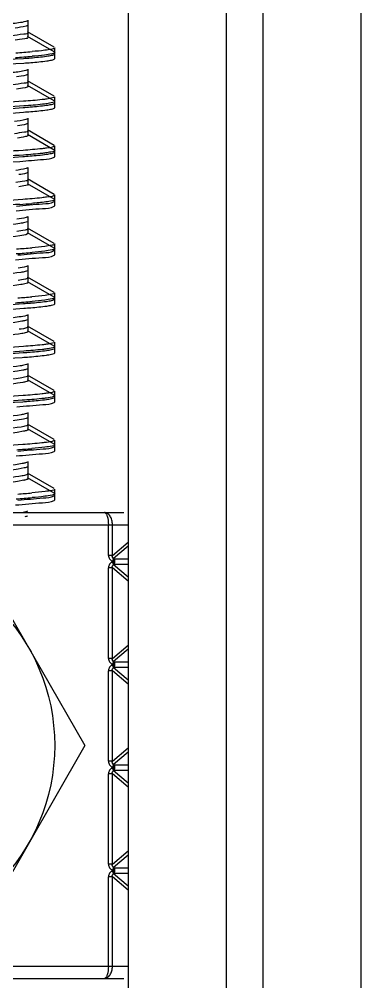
# Model space of a CAD drawing. Extents: x 27938 to 1507990, y 110129 to 923079.
# Drawn here: x 640939.8 to 641105.9, y 383020.9 to 383488.3 of the extents above; entities that cross this region are included whole.
import ezdxf

# ---------------------------------------------------------------- set-up
doc = ezdxf.new("R2010")
doc.units = 0
doc.header["$LTSCALE"] = 1000
doc.header["$MEASUREMENT"] = 0

msp = doc.modelspace()

# ---------------------------------------------------------------- linework, layer by layer
at = {"linetype": 'Continuous'}
for p, q in [((640992.75, 383675.04), (640992.75, 378934.02)), ((641040.37, 383675.04), (641040.37, 378934.02)), ((641058.23, 383675.04), (641058.23, 378934.02)), ((641105.86, 383675.04), (641105.86, 378934.02)), ((640944.14, 383481.92), (640944.14, 383487.87)), ((640944.14, 383479.64), (640944.14, 383485.59)), ((640956.8, 383474.74), (640943.88, 383482.22)), ((640956.8, 383472.46), (640943.88, 383479.94)), ((640956.8, 383471.24), (640957.03, 383471.5)), ((640957.03, 383471.5), (640957.03, 383474.48)), ((640957.03, 383471.5), (640957.03, 383474.48)), ((640957.03, 383469.22), (640957.03, 383472.2)), ((640957.03, 383469.22), (640957.03, 383472.2)), ((640956.8, 383468.96), (640957.03, 383469.22)), ((640944.14, 383458.11), (640944.14, 383464.06)), ((640944.14, 383455.83), (640944.14, 383461.78)), ((640956.8, 383450.92), (640943.88, 383458.41)), ((640956.8, 383448.65), (640943.88, 383456.13)), ((640956.8, 383447.43), (640957.03, 383447.69)), ((640957.03, 383447.69), (640957.03, 383450.66)), ((640957.03, 383447.69), (640957.03, 383450.66)), ((640957.03, 383445.41), (640957.03, 383448.39)), ((640957.03, 383445.41), (640957.03, 383448.39)), ((640956.8, 383445.15), (640957.03, 383445.41)), ((640944.14, 383434.29), (640944.14, 383440.25)), ((640956.8, 383427.11), (640943.88, 383434.59)), ((640944.14, 383432.01), (640944.14, 383437.97)), ((640956.8, 383424.83), (640943.88, 383432.32)), ((640957.03, 383423.87), (640957.03, 383426.85)), ((640957.03, 383423.87), (640957.03, 383426.85)), ((640957.03, 383421.6), (640957.03, 383424.57)), ((640957.03, 383421.6), (640957.03, 383424.57)), ((640956.8, 383423.61), (640957.03, 383423.87)), ((640956.8, 383421.33), (640957.03, 383421.6)), ((640944.14, 383410.48), (640944.14, 383416.43)), ((640956.8, 383403.3), (640943.88, 383410.78)), ((640944.14, 383408.2), (640944.14, 383414.15)), ((640956.8, 383401.02), (640943.88, 383408.5)), ((640957.03, 383400.06), (640957.03, 383403.04)), ((640957.03, 383397.78), (640957.03, 383400.76)), ((640957.03, 383397.78), (640957.03, 383400.76)), ((640956.8, 383399.8), (640957.03, 383400.06)), ((640956.8, 383397.52), (640957.03, 383397.78)), ((640944.14, 383386.67), (640944.14, 383392.62)), ((640956.8, 383379.49), (640943.88, 383386.97)), ((640944.14, 383384.39), (640944.14, 383390.34)), ((640956.8, 383377.21), (640943.88, 383384.69)), ((640957.03, 383376.25), (640957.03, 383379.23)), ((640956.8, 383375.99), (640957.03, 383376.25)), ((640956.8, 383373.71), (640957.03, 383373.97)), ((640957.03, 383373.97), (640957.03, 383376.95)), ((640957.03, 383373.97), (640957.03, 383376.95)), ((640944.14, 383362.85), (640944.14, 383368.81)), ((640944.14, 383360.58), (640944.14, 383366.53)), ((640956.8, 383355.67), (640943.88, 383363.16)), ((640956.8, 383353.39), (640943.88, 383360.88)), ((640957.03, 383352.44), (640957.03, 383355.41)), ((640957.03, 383352.44), (640957.03, 383355.41)), ((640956.8, 383352.18), (640957.03, 383352.44)), ((640956.8, 383349.9), (640957.03, 383350.16)), ((640957.03, 383350.16), (640957.03, 383353.13)), ((640957.03, 383350.16), (640957.03, 383353.13)), ((640944.14, 383339.04), (640944.14, 383344.99)), ((640944.14, 383336.76), (640944.14, 383342.72)), ((640956.8, 383331.86), (640943.88, 383339.34)), ((640956.8, 383329.58), (640943.88, 383337.06)), ((640957.03, 383328.62), (640957.03, 383331.6)), ((640957.03, 383328.62), (640957.03, 383331.6)), ((640956.8, 383328.36), (640957.03, 383328.62)), ((640956.8, 383326.08), (640957.03, 383326.34)), ((640957.03, 383326.34), (640957.03, 383329.32)), ((640957.03, 383326.34), (640957.03, 383329.32)), ((640944.14, 383315.23), (640944.14, 383321.18)), ((640944.14, 383312.95), (640944.14, 383318.9)), ((640956.8, 383308.05), (640943.88, 383315.53)), ((640956.8, 383305.77), (640943.88, 383313.25)), ((640957.03, 383304.81), (640957.03, 383307.79)), ((640957.03, 383304.81), (640957.03, 383307.79)), ((640956.8, 383304.55), (640957.03, 383304.81)), ((640957.03, 383302.53), (640957.03, 383305.51)), ((640957.03, 383302.53), (640957.03, 383305.51)), ((640956.8, 383302.27), (640957.03, 383302.53)), ((640944.14, 383291.42), (640944.14, 383297.37)), ((640944.14, 383289.14), (640944.14, 383295.09)), ((640956.8, 383284.24), (640943.88, 383291.72)), ((640956.8, 383281.96), (640943.88, 383289.44)), ((640957.03, 383281), (640957.03, 383283.97)), ((640957.03, 383281), (640957.03, 383283.97)), ((640956.8, 383280.74), (640957.03, 383281)), ((640957.03, 383278.72), (640957.03, 383281.7)), ((640957.03, 383278.72), (640957.03, 383281.7)), ((640956.8, 383278.46), (640957.03, 383278.72)), ((640944.14, 383267.6), (640944.14, 383273.56)), ((640944.14, 383265.32), (640944.14, 383271.28)), ((640956.8, 383260.42), (640943.88, 383267.9)), ((640956.8, 383258.14), (640943.88, 383265.63)), ((640956.8, 383256.92), (640957.03, 383257.18)), ((640957.03, 383257.18), (640957.03, 383260.16)), ((640957.03, 383257.18), (640957.03, 383260.16)), ((640957.03, 383254.91), (640957.03, 383257.88)), ((640957.03, 383254.91), (640957.03, 383257.88)), ((640956.8, 383254.65), (640957.03, 383254.91)), ((640732.9, 383248.79), (640990.66, 383248.79)), ((640730.81, 383242.84), (640992.75, 383242.84)), ((640983.14, 383227.99), (640983.14, 383242.84)), ((640985.12, 383227.99), (640985.12, 383242.84)), ((640985.12, 383227.99), (640992.75, 383234.47)), ((640992.75, 383232.45), (640985.67, 383226.44)), ((640916.77, 383230.93), (640971.77, 383135.68)), ((640985.12, 383227.99), (640983.14, 383227.99)), ((640985.67, 383226.44), (640985.08, 383225.17)), ((640985.49, 383224.98), (640985.08, 383225.17)), ((640985.08, 383224.78), (640985.49, 383224.98)), ((640985.67, 383223.52), (640985.08, 383224.78)), ((640985.49, 383224.98), (640986.09, 383226.24)), ((640985.49, 383224.98), (640986.09, 383223.71)), ((640986.09, 383226.24), (640985.67, 383226.44)), ((640985.67, 383223.52), (640986.09, 383223.71)), ((640985.67, 383223.52), (640992.75, 383217.5)), ((640986.09, 383226.24), (640992.75, 383226.24)), ((640986.09, 383223.71), (640992.75, 383223.71)), ((640985.12, 383221.97), (640983.14, 383221.97)), ((640983.14, 383177.98), (640983.14, 383221.97)), ((640985.12, 383177.98), (640985.12, 383221.97)), ((640992.75, 383215.49), (640985.12, 383221.97)), ((640985.12, 383177.98), (640992.75, 383184.46)), ((640992.75, 383182.44), (640985.67, 383176.43)), ((640985.12, 383177.98), (640983.14, 383177.98)), ((640985.67, 383176.43), (640985.08, 383175.17)), ((640986.09, 383176.23), (640985.67, 383176.43)), ((640985.12, 383171.96), (640983.14, 383171.96)), ((640983.14, 383127.98), (640983.14, 383171.96)), ((640985.49, 383174.97), (640985.08, 383175.17)), ((640985.08, 383174.77), (640985.49, 383174.97)), ((640985.67, 383173.51), (640985.08, 383174.77)), ((640985.12, 383127.98), (640985.12, 383171.96)), ((640992.75, 383165.48), (640985.12, 383171.96)), ((640985.49, 383174.97), (640986.09, 383176.23)), ((640985.49, 383174.97), (640986.09, 383173.71)), ((640985.67, 383173.51), (640986.09, 383173.71)), ((640985.67, 383173.51), (640992.75, 383167.5)), ((640986.09, 383176.23), (640992.75, 383176.23)), ((640986.09, 383173.71), (640992.75, 383173.71)), ((640971.77, 383135.68), (640916.77, 383040.43)), ((640985.12, 383127.98), (640992.75, 383134.45)), ((640992.75, 383132.43), (640985.67, 383126.42)), ((640985.12, 383127.98), (640983.14, 383127.98)), ((640985.67, 383126.42), (640985.08, 383125.16)), ((640985.49, 383124.96), (640985.08, 383125.16)), ((640985.08, 383124.77), (640985.49, 383124.96)), ((640985.49, 383124.96), (640986.09, 383126.23)), ((640985.49, 383124.96), (640986.09, 383123.7)), ((640986.09, 383126.23), (640985.67, 383126.42)), ((640986.09, 383126.23), (640992.75, 383126.23)), ((640985.12, 383121.95), (640983.14, 383121.95)), ((640983.14, 383077.97), (640983.14, 383121.95)), ((640985.67, 383123.5), (640985.08, 383124.77)), ((640985.12, 383077.97), (640985.12, 383121.95)), ((640992.75, 383115.47), (640985.12, 383121.95)), ((640985.67, 383123.5), (640986.09, 383123.7)), ((640985.67, 383123.5), (640992.75, 383117.49)), ((640986.09, 383123.7), (640992.75, 383123.7)), ((640985.12, 383077.97), (640992.75, 383084.44)), ((640992.75, 383082.43), (640985.67, 383076.42)), ((640985.12, 383077.97), (640983.14, 383077.97)), ((640985.67, 383076.42), (640985.08, 383075.15)), ((640985.49, 383074.96), (640985.08, 383075.15)), ((640985.08, 383074.76), (640985.49, 383074.96)), ((640985.67, 383073.5), (640985.08, 383074.76)), ((640985.49, 383074.96), (640986.09, 383076.22)), ((640985.49, 383074.96), (640986.09, 383073.69)), ((640986.09, 383076.22), (640985.67, 383076.42)), ((640985.67, 383073.5), (640986.09, 383073.69)), ((640986.09, 383076.22), (640992.75, 383076.22)), ((640986.09, 383073.69), (640992.75, 383073.69)), ((640985.12, 383071.94), (640983.14, 383071.94)), ((640983.14, 383028.52), (640983.14, 383071.94)), ((640985.12, 383028.52), (640985.12, 383071.94)), ((640992.75, 383065.46), (640985.12, 383071.94)), ((640985.67, 383073.5), (640992.75, 383067.48)), ((640730.81, 383028.52), (640992.75, 383028.52)), ((640732.9, 383022.57), (640990.66, 383022.57))]:
    msp.add_line(p, q, dxfattribs=at)
msp.add_circle((640861.78, 383135.68), 95.25, dxfattribs=at)
for centre, radius, start, end in [((640910.44, 383896.34), 425.19, 273.7335, 274.8002), ((640910.18, 383897.36), 428.51, 273.7127, 274.7998), ((640912.99, 383790.58), 393.05, 273.9462, 274.8034), ((640910.87, 383795.7), 419.79, 273.7678, 274.801), ((640910.59, 383796.91), 423.29, 273.7455, 274.8005), ((640910.2, 383778.14), 428.35, 273.7137, 274.7998), ((640911.8, 383760.16), 408.03, 273.8422, 274.8038), ((640911.03, 383696.18), 417.79, 273.7805, 274.8013), ((640937.88, 383284.78), 20.74, 281.4024, 282.1895), ((640910.61, 383677.68), 423.12, 273.7466, 274.8005), ((640911.69, 383666.24), 409.36, 273.8319, 274.8049)]:
    msp.add_arc(centre, radius, start, end, dxfattribs=at)
for points, knots in [([(640943.88, 383487.57), (640943.59, 383487.4), (640941, 383486.66), (640938.36, 383486.42), (640936.06, 383486.18)], [0, 0, 0, 0, 0.126652, 1, 1, 1, 1]), ([(640943.88, 383485.29), (640943.64, 383485.15), (640941.64, 383484.52), (640939.57, 383484.31), (640937.79, 383484.09)], [0, 0, 0, 0, 0.133308, 1, 1, 1, 1]), ([(640944.14, 383481.92), (640944.14, 383481.18), (640940, 383481.04), (640938.08, 383480.44), (640936.06, 383480.22)], [0, 0, 0, 0, 0.266577, 1, 1, 1, 1]), ([(640944.14, 383479.64), (640944.14, 383479.05), (640940.93, 383478.78), (640939.38, 383478.33), (640937.79, 383478.14)], [0, 0, 0, 0, 0.269457, 1, 1, 1, 1]), ([(640957.03, 383472.2), (640957.03, 383471.74), (640954.6, 383471.47), (640953.38, 383471.14), (640952.16, 383470.98)], [0, 0, 0, 0, 0.270622, 1, 1, 1, 1]), ([(640957.03, 383474.48), (640957.03, 383474.02), (640954.62, 383473.75), (640953.41, 383473.42), (640952.2, 383473.26)], [0, 0, 0, 0, 0.270741, 1, 1, 1, 1]), ([(640953.14, 383470.41), (640953.94, 383470.53), (640955.16, 383470.74), (640956.41, 383471.02), (640956.8, 383471.24)], [0, 0, 0, 0, 0.643373, 1, 1, 1, 1]), ([(640781.66, 383461.76), (640793.13, 383462.6), (640846.51, 383465.21), (640899.98, 383466.26), (640941.81, 383469.33)], [0, 0, 0, 0, 0.215151, 1, 1, 1, 1]), ([(640782.08, 383459.51), (640793.61, 383460.35), (640846.92, 383462.94), (640900.31, 383463.99), (640942.01, 383467.06)], [0, 0, 0, 0, 0.216514, 1, 1, 1, 1]), ([(640941.81, 383469.33), (640942.97, 383469.41), (640946.75, 383469.71), (640950.54, 383470.05), (640953.14, 383470.41)], [0, 0, 0, 0, 0.307395, 1, 1, 1, 1]), ([(640942.01, 383467.06), (640943.16, 383467.15), (640946.9, 383467.44), (640950.63, 383467.78), (640953.2, 383468.14)], [0, 0, 0, 0, 0.307538, 1, 1, 1, 1]), ([(640953.2, 383468.14), (640953.99, 383468.25), (640955.19, 383468.46), (640956.42, 383468.74), (640956.8, 383468.96)], [0, 0, 0, 0, 0.642718, 1, 1, 1, 1]), ([(640943.88, 383463.76), (640943.61, 383463.6), (640941.26, 383462.9), (640938.85, 383462.67), (640936.76, 383462.44)], [0, 0, 0, 0, 0.129068, 1, 1, 1, 1]), ([(640943.88, 383461.48), (640943.66, 383461.35), (640941.87, 383460.76), (640940.01, 383460.56), (640938.41, 383460.36)], [0, 0, 0, 0, 0.136277, 1, 1, 1, 1]), ([(640944.14, 383458.11), (640944.15, 383457.43), (640940.37, 383457.23), (640938.6, 383456.69), (640936.76, 383456.49)], [0, 0, 0, 0, 0.267461, 1, 1, 1, 1]), ([(640944.14, 383455.83), (640944.14, 383455.29), (640941.27, 383454.98), (640939.84, 383454.58), (640938.41, 383454.4)], [0, 0, 0, 0, 0.270956, 1, 1, 1, 1]), ([(640941.81, 383448.49), (640930.32, 383447.65), (640876.94, 383445.05), (640823.47, 383444), (640781.66, 383440.92)], [0, 0, 0, 0, 0.215501, 1, 1, 1, 1]), ([(640953.14, 383449.58), (640952.42, 383449.48), (640948.65, 383449.02), (640944.87, 383448.72), (640941.81, 383448.49)], [0, 0, 0, 0, 0.191417, 1, 1, 1, 1]), ([(640957.03, 383450.66), (640957.03, 383450.29), (640955.12, 383449.97), (640954.12, 383449.71), (640953.14, 383449.58)], [0, 0, 0, 0, 0.27436, 1, 1, 1, 1]), ([(640957.03, 383448.39), (640957.03, 383448.02), (640955.15, 383447.7), (640954.16, 383447.44), (640953.2, 383447.31)], [0, 0, 0, 0, 0.274658, 1, 1, 1, 1]), ([(640781.61, 383437.94), (640793.06, 383438.79), (640846.41, 383441.39), (640899.85, 383442.45), (640941.67, 383445.51)], [0, 0, 0, 0, 0.214864, 1, 1, 1, 1]), ([(640781.88, 383435.68), (640793.39, 383436.52), (640846.74, 383439.12), (640900.18, 383440.17), (640941.95, 383443.25)], [0, 0, 0, 0, 0.21591, 1, 1, 1, 1]), ([(640942.01, 383446.23), (640930.6, 383445.39), (640877.29, 383442.78), (640823.9, 383441.71), (640782.08, 383438.68)], [0, 0, 0, 0, 0.21445, 1, 1, 1, 1]), ([(640941.67, 383445.51), (640942.85, 383445.59), (640946.66, 383445.89), (640950.48, 383446.23), (640953.1, 383446.59)], [0, 0, 0, 0, 0.307303, 1, 1, 1, 1]), ([(640941.95, 383443.25), (640943.1, 383443.33), (640946.85, 383443.63), (640950.6, 383443.96), (640953.18, 383444.33)], [0, 0, 0, 0, 0.307518, 1, 1, 1, 1]), ([(640953.2, 383447.31), (640952.49, 383447.21), (640948.77, 383446.75), (640945.04, 383446.45), (640942.01, 383446.23)], [0, 0, 0, 0, 0.191295, 1, 1, 1, 1]), ([(640953.1, 383446.59), (640953.91, 383446.71), (640955.15, 383446.92), (640956.41, 383447.2), (640956.8, 383447.43)], [0, 0, 0, 0, 0.643789, 1, 1, 1, 1]), ([(640953.18, 383444.33), (640953.97, 383444.44), (640955.18, 383444.65), (640956.42, 383444.93), (640956.8, 383445.15)], [0, 0, 0, 0, 0.642899, 1, 1, 1, 1]), ([(640943.88, 383439.94), (640943.63, 383439.8), (640941.51, 383439.14), (640939.32, 383438.93), (640937.43, 383438.7)], [0, 0, 0, 0, 0.131751, 1, 1, 1, 1]), ([(640944.14, 383434.29), (640944.14, 383433.67), (640940.74, 383433.43), (640939.11, 383432.95), (640937.43, 383432.75)], [0, 0, 0, 0, 0.26872, 1, 1, 1, 1]), ([(640943.88, 383437.67), (640943.68, 383437.55), (640942.09, 383437.01), (640940.42, 383436.81), (640939, 383436.62)], [0, 0, 0, 0, 0.139499, 1, 1, 1, 1]), ([(640944.14, 383432.01), (640944.14, 383431.53), (640941.59, 383431.19), (640940.29, 383430.84), (640939, 383430.67)], [0, 0, 0, 0, 0.272705, 1, 1, 1, 1]), ([(640941.67, 383424.67), (640930.17, 383423.83), (640876.81, 383421.23), (640823.38, 383420.18), (640781.61, 383417.11)], [0, 0, 0, 0, 0.215909, 1, 1, 1, 1]), ([(640953.1, 383425.76), (640952.37, 383425.66), (640948.58, 383425.2), (640944.76, 383424.89), (640941.67, 383424.67)], [0, 0, 0, 0, 0.191492, 1, 1, 1, 1]), ([(640957.03, 383426.85), (640957.03, 383426.73), (640955.63, 383425.84), (640954.35, 383425.93), (640953.1, 383425.76)], [0, 0, 0, 0, 0.089025, 1, 1, 1, 1]), ([(640957.03, 383424.57), (640957.03, 383424.2), (640955.14, 383423.88), (640954.15, 383423.63), (640953.18, 383423.49)], [0, 0, 0, 0, 0.274575, 1, 1, 1, 1]), ([(640781.55, 383414.13), (640792.96, 383414.97), (640846.27, 383417.57), (640899.66, 383418.64), (640941.48, 383421.68)], [0, 0, 0, 0, 0.214461, 1, 1, 1, 1]), ([(640941.95, 383422.41), (640930.5, 383421.57), (640877.15, 383418.96), (640823.71, 383417.9), (640781.88, 383414.85)], [0, 0, 0, 0, 0.214858, 1, 1, 1, 1]), ([(640940.04, 383419.3), (640943.92, 383419.57), (640949.36, 383420.32), (640955.28, 383420.46), (640956.8, 383421.33)], [0, 0, 0, 0, 0.689218, 1, 1, 1, 1]), ([(640941.48, 383421.68), (640942.66, 383421.76), (640946.53, 383422.06), (640950.39, 383422.4), (640953.05, 383422.78)], [0, 0, 0, 0, 0.307276, 1, 1, 1, 1]), ([(640953.18, 383423.49), (640952.47, 383423.39), (640948.74, 383422.93), (640944.98, 383422.63), (640941.95, 383422.41)], [0, 0, 0, 0, 0.191309, 1, 1, 1, 1]), ([(640953.05, 383422.78), (640953.87, 383422.89), (640955.12, 383423.11), (640956.41, 383423.39), (640956.8, 383423.61)], [0, 0, 0, 0, 0.64429, 1, 1, 1, 1]), ([(640790.1, 383412.41), (640801.68, 383413.11), (640851.66, 383415.45), (640901.71, 383416.62), (640940.04, 383419.3)], [0, 0, 0, 0, 0.231984, 1, 1, 1, 1]), ([(640943.88, 383416.13), (640943.65, 383416), (640941.74, 383415.39), (640939.77, 383415.18), (640938.07, 383414.97)], [0, 0, 0, 0, 0.134595, 1, 1, 1, 1]), ([(640944.14, 383410.48), (640944.14, 383409.91), (640941.08, 383409.63), (640939.59, 383409.2), (640938.07, 383409.02)], [0, 0, 0, 0, 0.270092, 1, 1, 1, 1]), ([(640943.88, 383413.85), (640943.7, 383413.75), (640942.29, 383413.25), (640940.82, 383413.06), (640939.56, 383412.88)], [0, 0, 0, 0, 0.14301, 1, 1, 1, 1]), ([(640944.14, 383408.2), (640944.14, 383407.76), (640941.89, 383407.4), (640940.71, 383407.09), (640939.56, 383406.93)], [0, 0, 0, 0, 0.274738, 1, 1, 1, 1]), ([(640941.48, 383400.84), (640929.95, 383400), (640876.64, 383397.41), (640823.25, 383396.37), (640781.55, 383393.29)], [0, 0, 0, 0, 0.216509, 1, 1, 1, 1]), ([(640953.05, 383401.94), (640952.32, 383401.84), (640948.47, 383401.37), (640944.6, 383401.07), (640941.48, 383400.84)], [0, 0, 0, 0, 0.191495, 1, 1, 1, 1]), ([(640957.03, 383400.76), (640957.03, 383400.35), (640954.88, 383400.05), (640953.78, 383399.76), (640952.69, 383399.61)], [0, 0, 0, 0, 0.272444, 1, 1, 1, 1]), ([(640957.03, 383403.04), (640957.03, 383402.91), (640955.61, 383402.02), (640954.31, 383402.11), (640953.05, 383401.94)], [0, 0, 0, 0, 0.088784, 1, 1, 1, 1]), ([(640940.04, 383398.46), (640929.47, 383397.72), (640879.49, 383395.28), (640829.46, 383393.96), (640790.1, 383391.58)], [0, 0, 0, 0, 0.211795, 1, 1, 1, 1]), ([(640938.25, 383395.36), (640942.55, 383395.65), (640948.56, 383396.48), (640955.13, 383396.56), (640956.8, 383397.52)], [0, 0, 0, 0, 0.691069, 1, 1, 1, 1]), ([(640938.46, 383397.65), (640942.71, 383397.94), (640948.66, 383398.76), (640955.15, 383398.85), (640956.8, 383399.8)], [0, 0, 0, 0, 0.690867, 1, 1, 1, 1]), ([(640943.88, 383392.32), (640943.67, 383392.2), (640941.97, 383391.63), (640940.19, 383391.43), (640938.67, 383391.23)], [0, 0, 0, 0, 0.137672, 1, 1, 1, 1]), ([(640940.09, 383389.15), (640929.9, 383387.63), (640903, 383386.47), (640859.91, 383384.35), (640817.6, 383382.04), (640791.66, 383381.1), (640782.25, 383379.43)], [0, 0, 0, 0, 0.195338, 0.50968, 0.818636, 1, 1, 1, 1]), ([(640943.88, 383390.04), (640943.47, 383389.81), (640942.18, 383389.5), (640940.91, 383389.27), (640940.09, 383389.15)], [0, 0, 0, 0, 0.361214, 1, 1, 1, 1]), ([(640940.09, 383383.19), (640929.17, 383381.57), (640900.46, 383380.43), (640862.98, 383378.49), (640828.88, 383376.88), (640806.84, 383375.82), (640791.11, 383374.41), (640782.75, 383373.89), (640780.14, 383372.98)], [0, 0, 0, 0, 0.206553, 0.536269, 0.702877, 0.845559, 0.948364, 1, 1, 1, 1]), ([(640944.14, 383386.67), (640944.14, 383386.15), (640941.41, 383385.83), (640940.04, 383385.45), (640938.67, 383385.28)], [0, 0, 0, 0, 0.271698, 1, 1, 1, 1]), ([(640944.14, 383384.39), (640944.14, 383384.26), (640942.74, 383383.3), (640941.37, 383383.39), (640940.09, 383383.19)], [0, 0, 0, 0, 0.091796, 1, 1, 1, 1]), ([(640957.03, 383379.23), (640957.03, 383378.78), (640954.65, 383378.5), (640953.46, 383378.17), (640952.27, 383378.02)], [0, 0, 0, 0, 0.27096, 1, 1, 1, 1]), ([(640937.94, 383371.53), (640942.31, 383371.82), (640948.43, 383372.67), (640955.11, 383372.74), (640956.8, 383373.71)], [0, 0, 0, 0, 0.691359, 1, 1, 1, 1]), ([(640939.14, 383373.89), (640943.23, 383374.17), (640948.96, 383374.96), (640955.21, 383375.07), (640956.8, 383375.99)], [0, 0, 0, 0, 0.690197, 1, 1, 1, 1]), ([(640957.03, 383376.95), (640957.03, 383376.5), (640954.63, 383376.22), (640953.43, 383375.89), (640952.22, 383375.74)], [0, 0, 0, 0, 0.270815, 1, 1, 1, 1]), ([(640943.88, 383368.51), (640943.69, 383368.39), (640942.18, 383367.87), (640940.6, 383367.68), (640939.25, 383367.5)], [0, 0, 0, 0, 0.140996, 1, 1, 1, 1]), ([(640940.59, 383365.41), (640930.48, 383363.81), (640903.41, 383362.72), (640859.98, 383360.54), (640817.32, 383358.16), (640791.2, 383357.32), (640781.87, 383355.55)], [0, 0, 0, 0, 0.192978, 0.509549, 0.82079, 1, 1, 1, 1]), ([(640943.88, 383366.23), (640943.52, 383366.02), (640942.4, 383365.73), (640941.3, 383365.52), (640940.59, 383365.41)], [0, 0, 0, 0, 0.36678, 1, 1, 1, 1]), ([(640940.59, 383359.46), (640929.84, 383357.76), (640901.16, 383356.7), (640863.64, 383354.7), (640829.26, 383353.08), (640806.98, 383352.03), (640791.13, 383350.58), (640782.69, 383350.09), (640780.1, 383349.16)], [0, 0, 0, 0, 0.202975, 0.533469, 0.701272, 0.84507, 0.948501, 1, 1, 1, 1]), ([(640944.14, 383362.85), (640944.14, 383362.39), (640941.72, 383362.04), (640940.48, 383361.71), (640939.25, 383361.54)], [0, 0, 0, 0, 0.273505, 1, 1, 1, 1]), ([(640944.14, 383360.58), (640944.14, 383360.22), (640942.44, 383359.83), (640941.48, 383359.6), (640940.59, 383359.46)], [0, 0, 0, 0, 0.279898, 1, 1, 1, 1]), ([(640957.03, 383355.41), (640957.03, 383354.98), (640954.76, 383354.7), (640953.61, 383354.38), (640952.46, 383354.23)], [0, 0, 0, 0, 0.271617, 1, 1, 1, 1]), ([(640781.66, 383342.7), (640793.13, 383343.54), (640846.51, 383346.14), (640899.98, 383347.2), (640941.81, 383350.26)], [0, 0, 0, 0, 0.215159, 1, 1, 1, 1]), ([(640941.81, 383350.26), (640942.98, 383350.35), (640946.76, 383350.65), (640950.54, 383350.98), (640953.14, 383351.35)], [0, 0, 0, 0, 0.307399, 1, 1, 1, 1]), ([(640957.03, 383353.13), (640957.03, 383352.68), (640954.6, 383352.41), (640953.39, 383352.07), (640952.17, 383351.92)], [0, 0, 0, 0, 0.270628, 1, 1, 1, 1]), ([(640953.14, 383351.35), (640953.94, 383351.46), (640955.16, 383351.67), (640956.41, 383351.95), (640956.8, 383352.18)], [0, 0, 0, 0, 0.643357, 1, 1, 1, 1]), ([(640953.2, 383349.08), (640953.99, 383349.19), (640955.19, 383349.4), (640956.42, 383349.68), (640956.8, 383349.9)], [0, 0, 0, 0, 0.642712, 1, 1, 1, 1]), ([(640782.09, 383340.45), (640793.61, 383341.28), (640846.93, 383343.88), (640900.32, 383344.92), (640942.02, 383348)], [0, 0, 0, 0, 0.216534, 1, 1, 1, 1]), ([(640943.88, 383344.69), (640943.7, 383344.59), (640942.38, 383344.11), (640940.98, 383343.93), (640939.8, 383343.76)], [0, 0, 0, 0, 0.144669, 1, 1, 1, 1]), ([(640942.02, 383348), (640943.17, 383348.09), (640946.9, 383348.38), (640950.63, 383348.71), (640953.2, 383349.08)], [0, 0, 0, 0, 0.307538, 1, 1, 1, 1]), ([(640939.8, 383343.76), (640929.66, 383342.3), (640894.53, 383340.8), (640842.32, 383337.53), (640799.95, 383336.95), (640782.83, 383334.18)], [0, 0, 0, 0, 0.19541, 0.669181, 1, 1, 1, 1]), ([(640941.05, 383341.67), (640932.14, 383340.16), (640907.74, 383339.15), (640867.46, 383336.95), (640825.08, 383335.03), (640797.96, 383333.66), (640786.96, 383332.44)], [0, 0, 0, 0, 0.175715, 0.472791, 0.784833, 1, 1, 1, 1]), ([(640943.88, 383342.41), (640943.56, 383342.23), (640942.61, 383341.97), (640941.66, 383341.78), (640941.05, 383341.67)], [0, 0, 0, 0, 0.372977, 1, 1, 1, 1]), ([(640941.05, 383335.72), (640932.14, 383334.21), (640907.74, 383333.2), (640867.46, 383330.99), (640825.08, 383329.07), (640797.96, 383327.7), (640786.96, 383326.49)], [0, 0, 0, 0, 0.175715, 0.472791, 0.784833, 1, 1, 1, 1]), ([(640944.14, 383339.04), (640944.14, 383338.9), (640942.61, 383337.91), (640941.17, 383338), (640939.8, 383337.81)], [0, 0, 0, 0, 0.09033, 1, 1, 1, 1]), ([(640944.14, 383336.76), (640944.14, 383336.45), (640942.68, 383336.05), (640941.83, 383335.85), (640941.05, 383335.72)], [0, 0, 0, 0, 0.283217, 1, 1, 1, 1]), ([(640957.03, 383331.6), (640957.03, 383331.23), (640955.12, 383330.91), (640954.12, 383330.65), (640953.14, 383330.51)], [0, 0, 0, 0, 0.274367, 1, 1, 1, 1]), ([(640781.61, 383318.88), (640793.06, 383319.72), (640846.42, 383322.33), (640899.85, 383323.39), (640941.68, 383326.44)], [0, 0, 0, 0, 0.214872, 1, 1, 1, 1]), ([(640941.81, 383329.43), (640930.33, 383328.59), (640876.94, 383325.98), (640823.47, 383324.93), (640781.66, 383321.86)], [0, 0, 0, 0, 0.215488, 1, 1, 1, 1]), ([(640942.02, 383327.16), (640930.6, 383326.32), (640877.29, 383323.72), (640823.9, 383322.65), (640782.09, 383319.61)], [0, 0, 0, 0, 0.214435, 1, 1, 1, 1]), ([(640941.68, 383326.44), (640942.85, 383326.53), (640946.66, 383326.82), (640950.48, 383327.16), (640953.1, 383327.53)], [0, 0, 0, 0, 0.307305, 1, 1, 1, 1]), ([(640953.14, 383330.51), (640952.42, 383330.41), (640948.66, 383329.95), (640944.87, 383329.65), (640941.81, 383329.43)], [0, 0, 0, 0, 0.191413, 1, 1, 1, 1]), ([(640953.2, 383328.24), (640952.49, 383328.14), (640948.77, 383327.68), (640945.04, 383327.39), (640942.02, 383327.16)], [0, 0, 0, 0, 0.191295, 1, 1, 1, 1]), ([(640952.98, 383325.24), (640953.82, 383325.35), (640955.09, 383325.57), (640956.4, 383325.85), (640956.8, 383326.08)], [0, 0, 0, 0, 0.645021, 1, 1, 1, 1]), ([(640953.1, 383327.53), (640953.91, 383327.64), (640955.15, 383327.86), (640956.41, 383328.14), (640956.8, 383328.36)], [0, 0, 0, 0, 0.643774, 1, 1, 1, 1]), ([(640957.03, 383329.32), (640957.03, 383328.95), (640955.15, 383328.63), (640954.16, 383328.38), (640953.2, 383328.24)], [0, 0, 0, 0, 0.27466, 1, 1, 1, 1]), ([(640795.37, 383317.47), (640807.14, 383318.12), (640855.73, 383320.34), (640904.39, 383321.48), (640941.15, 383324.12)], [0, 0, 0, 0, 0.242393, 1, 1, 1, 1]), ([(640941.15, 383324.12), (640942.37, 383324.21), (640946.31, 383324.51), (640950.26, 383324.86), (640952.98, 383325.24)], [0, 0, 0, 0, 0.307317, 1, 1, 1, 1]), ([(640940.31, 383320.02), (640930.16, 383318.47), (640903.17, 383317.33), (640859.91, 383315.19), (640817.44, 383312.85), (640791.43, 383311.96), (640782.06, 383310.24)], [0, 0, 0, 0, 0.194375, 0.509802, 0.819766, 1, 1, 1, 1]), ([(640941.49, 383317.94), (640934.58, 383316.68), (640915.3, 383315.73), (640869.64, 383313.05), (640830.86, 383311.73), (640804.35, 383310.03)], [0, 0, 0, 0, 0.153234, 0.420019, 1, 1, 1, 1]), ([(640943.88, 383320.88), (640943.49, 383320.66), (640942.28, 383320.36), (640941.08, 383320.14), (640940.31, 383320.02)], [0, 0, 0, 0, 0.363608, 1, 1, 1, 1]), ([(640943.88, 383318.6), (640943.6, 383318.44), (640942.8, 383318.2), (640941.99, 383318.03), (640941.49, 383317.94)], [0, 0, 0, 0, 0.37991, 1, 1, 1, 1]), ([(640940.31, 383314.07), (640929.41, 383312.4), (640900.58, 383311.3), (640862.92, 383309.33), (640828.61, 383307.7), (640806.48, 383306.66), (640790.85, 383305.18), (640782.53, 383304.74), (640780.02, 383303.78)], [0, 0, 0, 0, 0.205905, 0.537229, 0.704613, 0.847545, 0.949803, 1, 1, 1, 1]), ([(640941.49, 383311.98), (640934.58, 383310.72), (640915.3, 383309.77), (640869.64, 383307.1), (640830.86, 383305.77), (640804.35, 383304.07)], [0, 0, 0, 0, 0.153234, 0.420019, 1, 1, 1, 1]), ([(640944.14, 383315.23), (640944.14, 383314.85), (640942.29, 383314.47), (640941.28, 383314.22), (640940.31, 383314.07)], [0, 0, 0, 0, 0.278286, 1, 1, 1, 1]), ([(640944.14, 383312.95), (640944.14, 383312.68), (640942.91, 383312.28), (640942.16, 383312.11), (640941.49, 383311.98)], [0, 0, 0, 0, 0.287204, 1, 1, 1, 1]), ([(640957.03, 383307.79), (640957.03, 383307.66), (640955.63, 383306.78), (640954.35, 383306.87), (640953.1, 383306.69)], [0, 0, 0, 0, 0.089033, 1, 1, 1, 1]), ([(640781.55, 383295.06), (640792.97, 383295.9), (640846.28, 383298.51), (640899.67, 383299.58), (640941.48, 383302.61)], [0, 0, 0, 0, 0.214475, 1, 1, 1, 1]), ([(640941.68, 383305.61), (640930.18, 383304.76), (640876.82, 383302.17), (640823.38, 383301.12), (640781.61, 383298.04)], [0, 0, 0, 0, 0.215892, 1, 1, 1, 1]), ([(640941.15, 383303.29), (640931.19, 383302.57), (640882.6, 383300.16), (640833.96, 383298.77), (640795.37, 383296.63)], [0, 0, 0, 0, 0.205332, 1, 1, 1, 1]), ([(640952.98, 383304.4), (640952.23, 383304.3), (640948.3, 383303.82), (640944.35, 383303.52), (640941.15, 383303.29)], [0, 0, 0, 0, 0.191433, 1, 1, 1, 1]), ([(640941.48, 383302.61), (640942.67, 383302.7), (640946.53, 383303), (640950.4, 383303.34), (640953.05, 383303.71)], [0, 0, 0, 0, 0.307276, 1, 1, 1, 1]), ([(640953.1, 383306.69), (640952.38, 383306.59), (640948.58, 383306.13), (640944.76, 383305.83), (640941.68, 383305.61)], [0, 0, 0, 0, 0.19149, 1, 1, 1, 1]), ([(640957.03, 383305.51), (640957.03, 383305.38), (640955.58, 383304.48), (640954.26, 383304.58), (640952.98, 383304.4)], [0, 0, 0, 0, 0.088431, 1, 1, 1, 1]), ([(640953.05, 383303.71), (640953.87, 383303.83), (640955.12, 383304.04), (640956.41, 383304.32), (640956.8, 383304.55)], [0, 0, 0, 0, 0.644275, 1, 1, 1, 1]), ([(640938.58, 383300.13), (640942.8, 383300.42), (640948.71, 383301.24), (640955.16, 383301.33), (640956.8, 383302.27)], [0, 0, 0, 0, 0.690751, 1, 1, 1, 1]), ([(640940.8, 383296.29), (640930.74, 383294.65), (640903.63, 383293.59), (640860.08, 383291.39), (640817.28, 383288.97), (640791.07, 383288.18), (640781.75, 383286.37)], [0, 0, 0, 0, 0.191736, 0.509065, 0.821327, 1, 1, 1, 1]), ([(640941.89, 383294.2), (640933.56, 383292.55), (640909.94, 383291.74), (640870.37, 383289.4), (640827.62, 383287.55), (640799.89, 383286.14), (640788.4, 383284.97)], [0, 0, 0, 0, 0.165505, 0.458699, 0.774611, 1, 1, 1, 1]), ([(640943.88, 383297.07), (640943.54, 383296.87), (640942.49, 383296.59), (640941.46, 383296.39), (640940.8, 383296.29)], [0, 0, 0, 0, 0.369442, 1, 1, 1, 1]), ([(640943.88, 383294.79), (640943.64, 383294.65), (640942.98, 383294.44), (640942.3, 383294.28), (640941.89, 383294.2)], [0, 0, 0, 0, 0.387704, 1, 1, 1, 1]), ([(640940.8, 383290.33), (640930.07, 383288.58), (640901.28, 383287.57), (640863.6, 383285.54), (640829.02, 383283.9), (640806.65, 383282.87), (640790.88, 383281.36), (640782.49, 383280.94), (640779.98, 383279.95)], [0, 0, 0, 0, 0.202243, 0.534298, 0.702881, 0.846954, 0.949881, 1, 1, 1, 1]), ([(640944.14, 383291.42), (640944.14, 383291.08), (640942.55, 383290.69), (640941.64, 383290.47), (640940.8, 383290.33)], [0, 0, 0, 0, 0.281296, 1, 1, 1, 1]), ([(640944.14, 383289.14), (640944.14, 383288.9), (640943.11, 383288.51), (640942.45, 383288.36), (640941.88, 383288.25)], [0, 0, 0, 0, 0.2919, 1, 1, 1, 1]), ([(640941.88, 383288.25), (640933.55, 383286.6), (640909.92, 383285.79), (640870.36, 383283.45), (640827.61, 383281.6), (640799.89, 383280.18), (640788.4, 383279.02)], [0, 0, 0, 0, 0.165599, 0.458794, 0.774654, 1, 1, 1, 1]), ([(640957.03, 383283.97), (640957.03, 383283.85), (640955.61, 383282.96), (640954.31, 383283.05), (640953.05, 383282.88)], [0, 0, 0, 0, 0.088791, 1, 1, 1, 1]), ([(640941.48, 383281.78), (640929.96, 383280.94), (640876.65, 383278.35), (640823.25, 383277.3), (640781.55, 383274.23)], [0, 0, 0, 0, 0.216489, 1, 1, 1, 1]), ([(640939.05, 383278.63), (640943.16, 383278.91), (640948.92, 383279.71), (640955.2, 383279.82), (640956.8, 383280.74)], [0, 0, 0, 0, 0.690301, 1, 1, 1, 1]), ([(640953.05, 383282.88), (640952.32, 383282.77), (640948.47, 383282.31), (640944.61, 383282.01), (640941.48, 383281.78)], [0, 0, 0, 0, 0.191497, 1, 1, 1, 1]), ([(640957.03, 383281.7), (640957.03, 383281.25), (640954.67, 383280.97), (640953.48, 383280.65), (640952.3, 383280.5)], [0, 0, 0, 0, 0.271048, 1, 1, 1, 1]), ([(640938.26, 383276.3), (640942.55, 383276.59), (640948.57, 383277.42), (640955.13, 383277.5), (640956.8, 383278.46)], [0, 0, 0, 0, 0.69106, 1, 1, 1, 1]), ([(640941.25, 383272.55), (640932.46, 383271.01), (640908.24, 383270.04), (640868.11, 383267.81), (640825.64, 383265.9), (640798.38, 383264.52), (640787.27, 383263.32)], [0, 0, 0, 0, 0.173459, 0.469678, 0.782575, 1, 1, 1, 1]), ([(640942.25, 383270.46), (640934.24, 383268.73), (640911, 383268.06), (640871.83, 383265.63), (640828.91, 383263.82), (640800.9, 383262.38), (640789.17, 383261.23)], [0, 0, 0, 0, 0.160367, 0.451606, 0.769465, 1, 1, 1, 1]), ([(640943.88, 383273.25), (640943.58, 383273.08), (640942.69, 383272.83), (640941.81, 383272.65), (640941.25, 383272.55)], [0, 0, 0, 0, 0.375957, 1, 1, 1, 1]), ([(640943.88, 383270.98), (640943.68, 383270.86), (640943.14, 383270.67), (640942.59, 383270.54), (640942.25, 383270.46)], [0, 0, 0, 0, 0.396512, 1, 1, 1, 1]), ([(640941.25, 383266.6), (640932.46, 383265.06), (640908.24, 383264.08), (640868.11, 383261.85), (640825.64, 383259.95), (640798.38, 383258.57), (640787.27, 383257.36)], [0, 0, 0, 0, 0.173459, 0.469678, 0.782575, 1, 1, 1, 1]), ([(640944.14, 383267.6), (640944.14, 383267.31), (640942.79, 383266.91), (640941.98, 383266.72), (640941.25, 383266.6)], [0, 0, 0, 0, 0.28487, 1, 1, 1, 1]), ([(640944.14, 383265.32), (640944.14, 383265.12), (640943.31, 383264.75), (640942.73, 383264.61), (640942.25, 383264.51)], [0, 0, 0, 0, 0.297941, 1, 1, 1, 1]), ([(640941.98, 383264.45), (640933.8, 383262.8), (640910.48, 383262.02), (640871.28, 383259.67), (640828.61, 383257.84), (640800.8, 383256.42), (640789.17, 383255.28)], [0, 0, 0, 0, 0.163392, 0.454692, 0.77088, 1, 1, 1, 1]), ([(640939.14, 383254.82), (640943.23, 383255.1), (640948.96, 383255.9), (640955.21, 383256.01), (640956.8, 383256.92)], [0, 0, 0, 0, 0.690199, 1, 1, 1, 1]), ([(640957.03, 383257.88), (640957.03, 383257.43), (640954.63, 383257.16), (640953.43, 383256.83), (640952.23, 383256.67)], [0, 0, 0, 0, 0.270822, 1, 1, 1, 1]), ([(640957.03, 383260.16), (640957.03, 383259.73), (640954.76, 383259.44), (640953.61, 383259.13), (640952.47, 383258.98)], [0, 0, 0, 0, 0.271622, 1, 1, 1, 1]), ([(640937.95, 383252.47), (640942.32, 383252.75), (640948.43, 383253.6), (640955.11, 383253.67), (640956.8, 383254.65)], [0, 0, 0, 0, 0.69135, 1, 1, 1, 1]), ([(640943.88, 383249.44), (640943.62, 383249.29), (640942.88, 383249.06), (640942.13, 383248.9), (640941.67, 383248.81)], [0, 0, 0, 0, 0.383249, 1, 1, 1, 1]), ([(640943.88, 383247.16), (640943.72, 383247.07), (640943.29, 383246.91), (640942.85, 383246.79), (640942.59, 383246.73)], [0, 0, 0, 0, 0.406518, 1, 1, 1, 1]), ([(640981.23, 383248.79), (640981.51, 383248.79), (640982.17, 383248.24), (640982.93, 383246.21), (640983.14, 383244.27), (640983.14, 383242.84)], [0, 0, 0, 0, 0.128078, 0.342475, 1, 1, 1, 1]), ([(640985.12, 383242.84), (640985.12, 383243.62), (640984.93, 383245.12), (640984.11, 383247.06), (640982.85, 383248.43), (640981.74, 383248.79), (640981.23, 383248.79)], [0, 0, 0, 0, 0.302203, 0.57488, 0.804028, 1, 1, 1, 1]), ([(640983.14, 383227.99), (640983.14, 383227.4), (640983.55, 383226.18), (640984.54, 383225.43), (640985.08, 383225.17)], [0, 0, 0, 0, 0.499355, 1, 1, 1, 1]), ([(640985.67, 383226.44), (640985.39, 383226.52), (640984.92, 383227.09), (640985.06, 383227.7), (640985.12, 383227.99)], [0, 0, 0, 0, 0.502447, 1, 1, 1, 1]), ([(640985.08, 383224.78), (640984.54, 383224.53), (640983.55, 383223.77), (640983.14, 383222.56), (640983.14, 383221.97)], [0, 0, 0, 0, 0.500643, 1, 1, 1, 1]), ([(640985.12, 383221.97), (640985.06, 383222.25), (640984.92, 383222.87), (640985.38, 383223.43), (640985.67, 383223.52)], [0, 0, 0, 0, 0.49632, 1, 1, 1, 1]), ([(640986.09, 383223.71), (640986.27, 383224.1), (640986.4, 383224.98), (640986.27, 383225.85), (640986.09, 383226.24)], [0, 0, 0, 0, 0.500048, 1, 1, 1, 1]), ([(640983.14, 383177.98), (640983.14, 383177.39), (640983.55, 383176.18), (640984.54, 383175.42), (640985.08, 383175.17)], [0, 0, 0, 0, 0.499355, 1, 1, 1, 1]), ([(640985.67, 383176.43), (640985.39, 383176.52), (640984.92, 383177.08), (640985.06, 383177.69), (640985.12, 383177.98)], [0, 0, 0, 0, 0.502447, 1, 1, 1, 1]), ([(640985.08, 383174.77), (640984.54, 383174.52), (640983.55, 383173.77), (640983.14, 383172.55), (640983.14, 383171.96)], [0, 0, 0, 0, 0.500643, 1, 1, 1, 1]), ([(640985.12, 383171.96), (640985.06, 383172.25), (640984.92, 383172.86), (640985.38, 383173.42), (640985.67, 383173.51)], [0, 0, 0, 0, 0.49632, 1, 1, 1, 1]), ([(640986.09, 383173.71), (640986.27, 383174.1), (640986.4, 383174.97), (640986.27, 383175.85), (640986.09, 383176.23)], [0, 0, 0, 0, 0.500048, 1, 1, 1, 1]), ([(640983.14, 383127.98), (640983.14, 383127.38), (640983.55, 383126.17), (640984.54, 383125.41), (640985.08, 383125.16)], [0, 0, 0, 0, 0.499355, 1, 1, 1, 1]), ([(640985.67, 383126.42), (640985.39, 383126.51), (640984.92, 383127.07), (640985.06, 383127.69), (640985.12, 383127.98)], [0, 0, 0, 0, 0.502447, 1, 1, 1, 1]), ([(640986.09, 383123.7), (640986.27, 383124.09), (640986.4, 383124.96), (640986.27, 383125.84), (640986.09, 383126.23)], [0, 0, 0, 0, 0.500048, 1, 1, 1, 1]), ([(640985.08, 383124.77), (640984.54, 383124.51), (640983.55, 383123.76), (640983.14, 383122.54), (640983.14, 383121.95)], [0, 0, 0, 0, 0.500643, 1, 1, 1, 1]), ([(640985.12, 383121.95), (640985.06, 383122.24), (640984.92, 383122.85), (640985.38, 383123.42), (640985.67, 383123.5)], [0, 0, 0, 0, 0.49632, 1, 1, 1, 1]), ([(640983.14, 383077.97), (640983.14, 383077.38), (640983.55, 383076.16), (640984.54, 383075.41), (640985.08, 383075.15)], [0, 0, 0, 0, 0.499355, 1, 1, 1, 1]), ([(640985.08, 383074.76), (640984.54, 383074.51), (640983.55, 383073.75), (640983.14, 383072.54), (640983.14, 383071.94)], [0, 0, 0, 0, 0.500643, 1, 1, 1, 1]), ([(640985.67, 383076.42), (640985.39, 383076.5), (640984.92, 383077.07), (640985.06, 383077.68), (640985.12, 383077.97)], [0, 0, 0, 0, 0.502447, 1, 1, 1, 1]), ([(640986.09, 383073.69), (640986.27, 383074.08), (640986.4, 383074.96), (640986.27, 383075.83), (640986.09, 383076.22)], [0, 0, 0, 0, 0.500048, 1, 1, 1, 1]), ([(640985.12, 383071.94), (640985.06, 383072.23), (640984.92, 383072.85), (640985.38, 383073.41), (640985.67, 383073.5)], [0, 0, 0, 0, 0.49632, 1, 1, 1, 1]), ([(640983.14, 383028.52), (640983.14, 383027.09), (640982.93, 383025.15), (640982.17, 383023.12), (640981.51, 383022.57), (640981.23, 383022.57)], [0, 0, 0, 0, 0.657525, 0.871922, 1, 1, 1, 1]), ([(640981.23, 383022.57), (640981.74, 383022.57), (640982.85, 383022.93), (640984.11, 383024.3), (640984.93, 383026.24), (640985.12, 383027.74), (640985.12, 383028.52)], [0, 0, 0, 0, 0.195972, 0.42512, 0.697797, 1, 1, 1, 1])]:
    msp.add_open_spline(points, degree=3, knots=knots, dxfattribs=at)
for points in [[(640952.2, 383473.26), (640950.15, 383473), (640948.09, 383472.81), (640946.03, 383472.64)], [(640952.16, 383470.98), (640950.13, 383470.72), (640948.08, 383470.53), (640946.04, 383470.36)], [(640952.69, 383399.61), (640950.44, 383399.31), (640948.17, 383399.1), (640945.91, 383398.91)], [(640952.27, 383378.02), (640950.19, 383377.76), (640948.1, 383377.56), (640946.01, 383377.38)], [(640952.22, 383375.74), (640950.16, 383375.48), (640948.09, 383375.28), (640946.02, 383375.11)], [(640952.46, 383354.23), (640950.31, 383353.95), (640948.14, 383353.75), (640945.97, 383353.57)], [(640952.17, 383351.92), (640950.13, 383351.66), (640948.08, 383351.47), (640946.04, 383351.3)], [(640952.3, 383280.5), (640950.2, 383280.23), (640948.1, 383280.03), (640946, 383279.85)], [(640952.47, 383258.98), (640950.31, 383258.7), (640948.15, 383258.5), (640945.98, 383258.32)], [(640952.23, 383256.67), (640950.16, 383256.41), (640948.09, 383256.22), (640946.02, 383256.04)]]:
    msp.add_open_spline(points, degree=3, dxfattribs=at)

doc.saveas('drawing.dxf')
